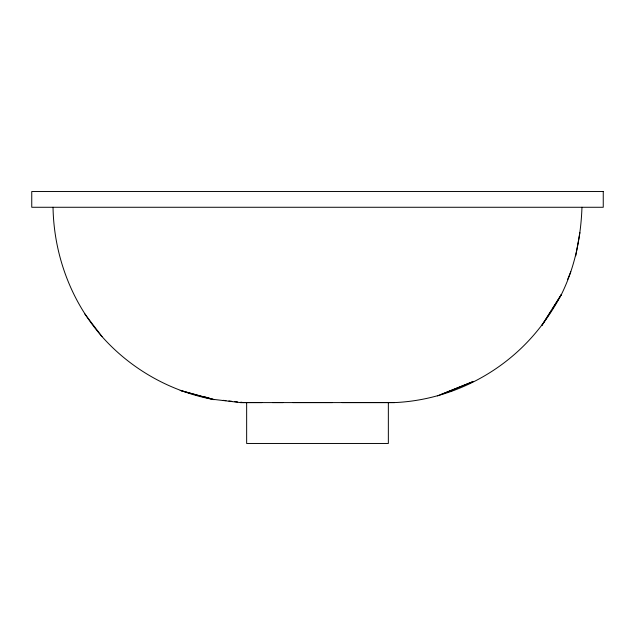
<?xml version="1.0" encoding="UTF-8"?>
<svg xmlns="http://www.w3.org/2000/svg" width="635" height="635" viewBox="0 0 635 635"><rect width="100%" height="100%" fill="white"/><g stroke="black" fill="none" stroke-linecap="round" stroke-linejoin="round"><path stroke-width="0.95" d="M53.03 207.272C53.832 254.437 70.85 301.053 102.029 336.613C130.564 368.721 169.434 390.874 211.59 399.153L240.498 402.59L394.502 402.59C435.943 400.82 476.623 385.12 508.786 359.148C531.114 341.162 547.957 319.516 561.443 294.394C574.834 267.272 580.914 237.371 581.97 207.272M575.778 255.818L579.898 232.577M567.674 279.321L570.786 271.78M548.045 315.651L541.861 325.461L561.443 294.394L552.164 309.11M549.077 314.015L551.132 310.745M437.507 395.907L473.416 381.429L441.452 394.319M448.334 391.636L453.7 390.184L449.905 391.192M318.96 402.582L292.798 402.582M240.498 402.59L261.866 402.59M332.367 402.59L319.111 402.582M342.202 402.582L394.502 402.59M272.423 402.582L282.972 402.59M223.083 400.336L225.981 400.653M228.878 400.979L231.775 401.296M234.672 401.614L237.569 401.939M240.467 402.257L243.364 402.582L241.419 402.304M207.423 397.518L203.541 396.97L180.189 390.406L214.201 399.669L203.541 396.97L209.113 397.947M84.828 313.968L102.029 336.613M388.35 402.59L388.35 443.468L246.65 443.468L246.65 402.59M603.25 191.532L31.75 191.532L31.75 207.272L603.25 207.272L603.25 191.532"/></g></svg>
